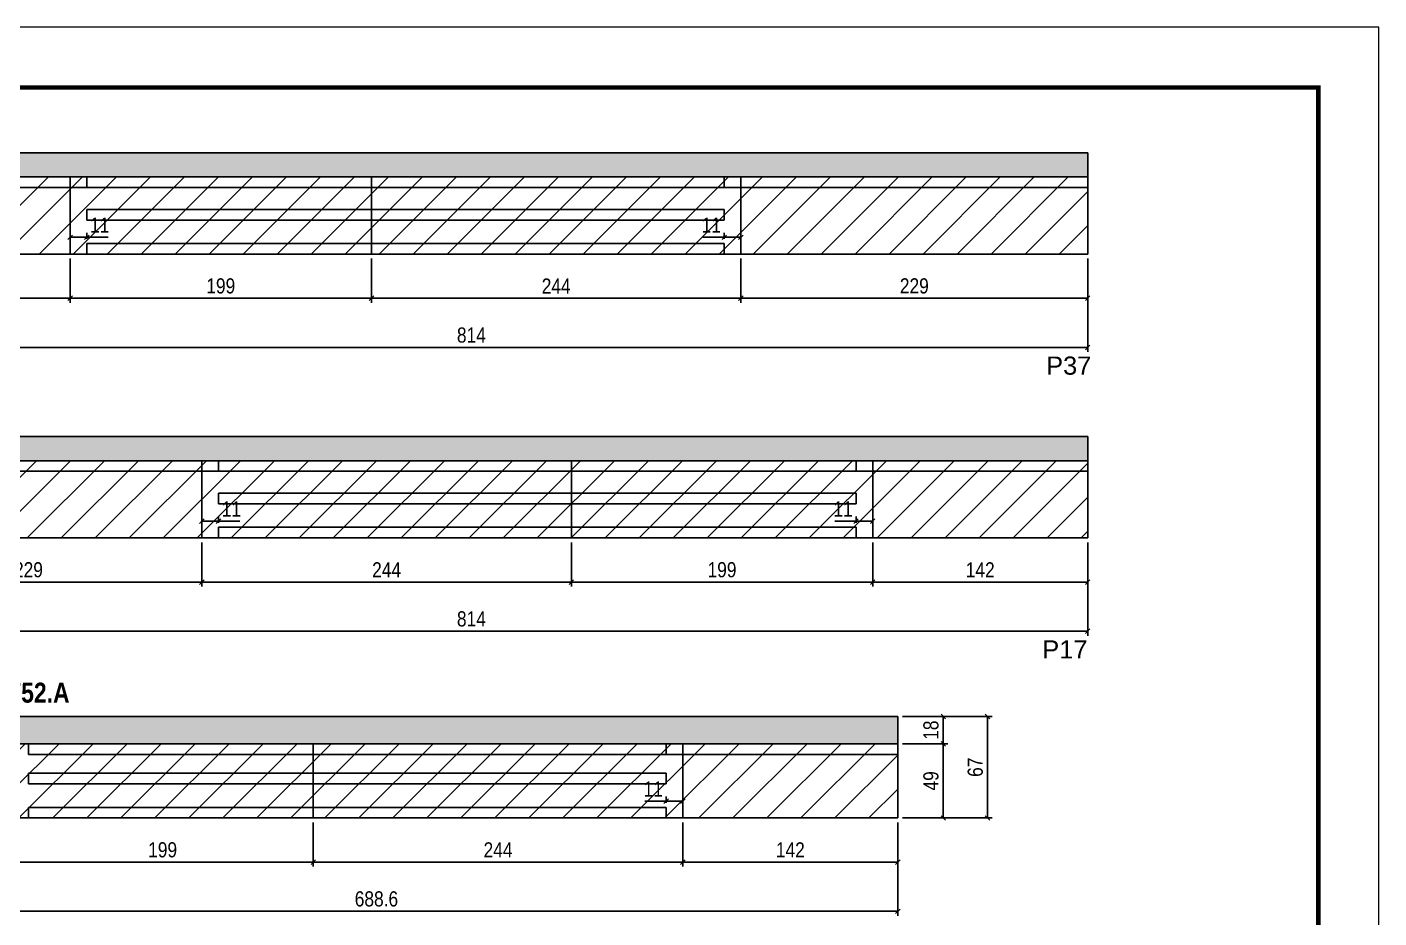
# Model space of a CAD drawing. Extents: x 3309 to 9563, y -2522 to 14608.
# Drawn here: x 5500 to 6393, y 9425 to 10014 of the extents above; entities that cross this region are included whole.
import ezdxf

# ---------------------------------------------------------------- set-up
doc = ezdxf.new("R2010")
doc.units = 0
doc.header["$PDMODE"] = 35
doc.header["$PDSIZE"] = -10
doc.linetypes.add('DASHED', pattern=[0.75, 0.5, -0.25])
for name, color, linetype in [('5', 5, 'Continuous'), ('COTA', 241, 'Continuous'), ('NOMENCLATURA', 7, 'Continuous'), ('Painéis', 200, 'Continuous'), ('SARR_2.2x7', 40, 'Continuous')]:
    doc.layers.add(name, color=color, linetype=linetype)
for name, color, linetype, lineweight in [('Folhas', 255, 'Continuous', 9), ('Hachura', 251, 'Continuous', 9), ('SARRAFO DE PRESSAO', 251, 'DASHED', 9)]:
    doc.layers.add(name, color=color, linetype=linetype, lineweight=lineweight)
doc.styles.add('COTA TECNICA', font='techl___.ttf', dxfattribs={"height": 10})
doc.styles.get("Standard").update_dxf_attribs({"font": 'arial.ttf'})
doc.styles.add('TECNICA', font='techb___.ttf', dxfattribs={"height": 10})
doc.dimstyles.new('PAINEL', dxfattribs={"dimtxt": 10, "dimasz": 3, "dimexe": 3, "dimexo": 3, "dimgap": 3, "dimtad": 1, "dimdec": 1, "dimzin": 12, "dimdsep": 46, "dimtxsty": 'COTA TECNICA', "dimblk1": 'OBLIQUE', "dimblk2": 'OBLIQUE', "dimsah": 1, "dimcen": 0.9, "dimclrd": 4, "dimclre": 4, "dimclrt": 240, "dimadec": 1, "dimazin": 3, "dimtfac": 1, "dimtdec": 1, "dimtmove": 0, "dimatfit": 3, "dimfxl": 1, "dimtolj": 1, "dimtzin": 12, "dimarcsym": 0})

# ---------------------------------------------------------------- blocks, each defined once
blk = doc.blocks.new('9999999999')
at = {"layer": 'Folhas'}
blk.add_lwpolyline([(98138.98, 34190.21), (99623.98, 34190.21), (99623.98, 35240.21), (98138.98, 35240.21)], close=True, dxfattribs=at)
at = {"layer": 'Folhas', "color": 30, "const_width": 3}
blk.add_lwpolyline([(98213.98, 34230.21), (99583.98, 34230.21), (99583.98, 35200.21), (98213.98, 35200.21)], close=True, dxfattribs=at)
blk = doc.blocks.new('_Oblique')
at = {"color": 0, "linetype": 'ByBlock', "lineweight": -2}
blk.add_line((-0.5, -0.5), (0.5, 0.5), dxfattribs=at)
blk = doc.blocks.new('*D2546')
at = {"layer": 'COTA', "color": 4, "lineweight": -2, "transparency": 16777216}
for p, q in [((5386.54, 9860.54), (5386.54, 9798.87)), ((6200.54, 9860.54), (6200.54, 9798.87)), ((6200.54, 9801.87), (5386.54, 9801.87))]:
    blk.add_line(p, q, dxfattribs=at)
at = {"layer": 'Defpoints', "color": 0, "transparency": 16777216}
for p in [(5386.54, 9863.54), (6200.54, 9863.54), (5386.54, 9801.87)]:
    blk.add_point(p, dxfattribs=at)
at = {"layer": 'COTA', "color": 4, "lineweight": -2, "transparency": 16777216, "xscale": 3, "yscale": 3, "zscale": 3, "rotation": 180}
blk.add_blockref('_Oblique', (5386.54, 9801.87), dxfattribs=at)
at = {"layer": 'COTA', "color": 4, "lineweight": -2, "transparency": 16777216, "xscale": 3, "yscale": 3, "zscale": 3}
blk.add_blockref('_Oblique', (6200.54, 9801.87), dxfattribs=at)
at = {"layer": 'COTA', "color": 240, "transparency": 16777216, "insert": (5793.54, 9809.97), "char_height": 10, "attachment_point": 5, "style": 'COTA TECNICA'}
blk.add_mtext('\\A1;814', dxfattribs=at)
blk = doc.blocks.new('*D2547')
at = {"layer": 'COTA', "color": 4, "lineweight": -2, "transparency": 16777216}
for p, q in [((5727.54, 9860.54), (5727.54, 9831.36)), ((5971.54, 9860.54), (5971.54, 9831.36)), ((5971.54, 9834.36), (5727.54, 9834.36))]:
    blk.add_line(p, q, dxfattribs=at)
at = {"layer": 'Defpoints', "color": 0, "transparency": 16777216}
for p in [(5727.54, 9863.54), (5971.54, 9863.54), (5727.54, 9834.36)]:
    blk.add_point(p, dxfattribs=at)
at = {"layer": 'COTA', "color": 4, "lineweight": -2, "transparency": 16777216, "xscale": 3, "yscale": 3, "zscale": 3, "rotation": 180}
blk.add_blockref('_Oblique', (5727.54, 9834.36), dxfattribs=at)
at = {"layer": 'COTA', "color": 4, "lineweight": -2, "transparency": 16777216, "xscale": 3, "yscale": 3, "zscale": 3}
blk.add_blockref('_Oblique', (5971.54, 9834.36), dxfattribs=at)
at = {"layer": 'COTA', "color": 240, "transparency": 16777216, "insert": (5849.54, 9842.43), "char_height": 10, "attachment_point": 5, "style": 'COTA TECNICA'}
blk.add_mtext('\\A1;244', dxfattribs=at)
blk = doc.blocks.new('*D2514')
at = {"layer": 'COTA', "color": 4, "lineweight": -2, "transparency": 16777216}
for p, q in [((5528.54, 9860.54), (5528.54, 9831.36)), ((5727.54, 9860.54), (5727.54, 9831.36)), ((5727.54, 9834.36), (5528.54, 9834.36))]:
    blk.add_line(p, q, dxfattribs=at)
at = {"layer": 'Defpoints', "color": 0, "transparency": 16777216}
for p in [(5528.54, 9863.54), (5727.54, 9863.54), (5528.54, 9834.36)]:
    blk.add_point(p, dxfattribs=at)
at = {"layer": 'COTA', "color": 4, "lineweight": -2, "transparency": 16777216, "xscale": 3, "yscale": 3, "zscale": 3, "rotation": 180}
blk.add_blockref('_Oblique', (5528.54, 9834.36), dxfattribs=at)
at = {"layer": 'COTA', "color": 4, "lineweight": -2, "transparency": 16777216, "xscale": 3, "yscale": 3, "zscale": 3}
blk.add_blockref('_Oblique', (5727.54, 9834.36), dxfattribs=at)
at = {"layer": 'COTA', "color": 240, "transparency": 16777216, "insert": (5628.04, 9842.45), "char_height": 10, "attachment_point": 5, "style": 'COTA TECNICA'}
blk.add_mtext('\\A1;199', dxfattribs=at)
blk = doc.blocks.new('*D2518')
at = {"layer": 'COTA', "color": 4, "lineweight": -2, "transparency": 16777216}
for p, q in [((5528.54, 9866.54), (5528.54, 9877.62)), ((5528.54, 9874.62), (5539.54, 9874.62)), ((5539.54, 9873.54), (5539.54, 9877.62)), ((5539.54, 9874.62), (5553.63, 9874.62))]:
    blk.add_line(p, q, dxfattribs=at)
at = {"layer": 'Defpoints', "color": 0, "transparency": 16777216}
for p in [(5539.54, 9874.62), (5539.54, 9870.54), (5528.54, 9863.54)]:
    blk.add_point(p, dxfattribs=at)
at = {"layer": 'COTA', "color": 4, "lineweight": -2, "transparency": 16777216, "xscale": 3, "yscale": 3, "zscale": 3, "rotation": 180}
blk.add_blockref('_Oblique', (5528.54, 9874.62), dxfattribs=at)
at = {"layer": 'COTA', "color": 4, "lineweight": -2, "transparency": 16777216, "xscale": 3, "yscale": 3, "zscale": 3}
blk.add_blockref('_Oblique', (5539.54, 9874.62), dxfattribs=at)
at = {"layer": 'COTA', "color": 240, "transparency": 16777216, "insert": (5548.08, 9882.68), "char_height": 10, "attachment_point": 5, "style": 'COTA TECNICA'}
blk.add_mtext('\\A1;11', dxfattribs=at)
blk = doc.blocks.new('*D2519')
at = {"layer": 'COTA', "color": 4, "lineweight": -2, "transparency": 16777216}
for p, q in [((5960.54, 9874.62), (5946.45, 9874.62)), ((5960.54, 9873.54), (5960.54, 9877.62)), ((5971.54, 9874.62), (5960.54, 9874.62)), ((5971.54, 9866.54), (5971.54, 9877.62))]:
    blk.add_line(p, q, dxfattribs=at)
at = {"layer": 'Defpoints', "color": 0, "transparency": 16777216}
for p in [(5960.54, 9874.62), (5960.54, 9870.54), (5971.54, 9863.54)]:
    blk.add_point(p, dxfattribs=at)
at = {"layer": 'COTA', "color": 4, "lineweight": -2, "transparency": 16777216, "xscale": 3, "yscale": 3, "zscale": 3, "rotation": 180}
blk.add_blockref('_Oblique', (5960.54, 9874.62), dxfattribs=at)
at = {"layer": 'COTA', "color": 4, "lineweight": -2, "transparency": 16777216, "xscale": 3, "yscale": 3, "zscale": 3}
blk.add_blockref('_Oblique', (5971.54, 9874.62), dxfattribs=at)
at = {"layer": 'COTA', "color": 240, "transparency": 16777216, "insert": (5951.99, 9882.68), "char_height": 10, "attachment_point": 5, "style": 'COTA TECNICA'}
blk.add_mtext('\\A1;11', dxfattribs=at)
blk = doc.blocks.new('*D2520')
at = {"layer": 'COTA', "color": 4, "lineweight": -2, "transparency": 16777216}
for p, q in [((5971.54, 9860.54), (5971.54, 9831.36)), ((6200.54, 9860.54), (6200.54, 9831.36)), ((5971.54, 9834.36), (6200.54, 9834.36))]:
    blk.add_line(p, q, dxfattribs=at)
at = {"layer": 'Defpoints', "color": 0, "transparency": 16777216}
for p in [(5971.54, 9863.54), (6200.54, 9863.54), (6200.54, 9834.36)]:
    blk.add_point(p, dxfattribs=at)
at = {"layer": 'COTA', "color": 4, "lineweight": -2, "transparency": 16777216, "xscale": 3, "yscale": 3, "zscale": 3, "rotation": 180}
blk.add_blockref('_Oblique', (5971.54, 9834.36), dxfattribs=at)
at = {"layer": 'COTA', "color": 4, "lineweight": -2, "transparency": 16777216, "xscale": 3, "yscale": 3, "zscale": 3}
blk.add_blockref('_Oblique', (6200.54, 9834.36), dxfattribs=at)
at = {"layer": 'COTA', "color": 240, "transparency": 16777216, "insert": (6086.04, 9842.45), "char_height": 10, "attachment_point": 5, "style": 'COTA TECNICA'}
blk.add_mtext('\\A1;229', dxfattribs=at)
blk = doc.blocks.new('*D2521')
at = {"layer": 'COTA', "color": 4, "lineweight": -2, "transparency": 16777216}
for p, q in [((5386.54, 9860.54), (5386.54, 9831.36)), ((5528.54, 9860.54), (5528.54, 9831.36)), ((5386.54, 9834.36), (5528.54, 9834.36))]:
    blk.add_line(p, q, dxfattribs=at)
at = {"layer": 'Defpoints', "color": 0, "transparency": 16777216}
for p in [(5386.54, 9863.54), (5528.54, 9863.54), (5528.54, 9834.36)]:
    blk.add_point(p, dxfattribs=at)
at = {"layer": 'COTA', "color": 4, "lineweight": -2, "transparency": 16777216, "xscale": 3, "yscale": 3, "zscale": 3, "rotation": 180}
blk.add_blockref('_Oblique', (5386.54, 9834.36), dxfattribs=at)
at = {"layer": 'COTA', "color": 4, "lineweight": -2, "transparency": 16777216, "xscale": 3, "yscale": 3, "zscale": 3}
blk.add_blockref('_Oblique', (5528.54, 9834.36), dxfattribs=at)
at = {"layer": 'COTA', "color": 240, "transparency": 16777216, "insert": (5457.54, 9842.43), "char_height": 10, "attachment_point": 5, "style": 'COTA TECNICA'}
blk.add_mtext('\\A1;142', dxfattribs=at)
blk = doc.blocks.new('*D2522')
at = {"layer": 'COTA', "color": 4, "lineweight": -2, "transparency": 16777216}
for p, q in [((5386.54, 9673.01), (5386.54, 9611.34)), ((6200.54, 9673.01), (6200.54, 9611.34)), ((5386.54, 9614.34), (6200.54, 9614.34))]:
    blk.add_line(p, q, dxfattribs=at)
at = {"layer": 'Defpoints', "color": 0, "transparency": 16777216}
for p in [(5386.54, 9676.01), (6200.54, 9676.01), (6200.54, 9614.34)]:
    blk.add_point(p, dxfattribs=at)
at = {"layer": 'COTA', "color": 4, "lineweight": -2, "transparency": 16777216, "xscale": 3, "yscale": 3, "zscale": 3, "rotation": 180}
blk.add_blockref('_Oblique', (5386.54, 9614.34), dxfattribs=at)
at = {"layer": 'COTA', "color": 4, "lineweight": -2, "transparency": 16777216, "xscale": 3, "yscale": 3, "zscale": 3}
blk.add_blockref('_Oblique', (6200.54, 9614.34), dxfattribs=at)
at = {"layer": 'COTA', "color": 240, "transparency": 16777216, "insert": (5793.54, 9622.44), "char_height": 10, "attachment_point": 5, "style": 'COTA TECNICA'}
blk.add_mtext('\\A1;814', dxfattribs=at)
blk = doc.blocks.new('*D2523')
at = {"layer": 'COTA', "color": 4, "lineweight": -2, "transparency": 16777216}
for p, q in [((5615.54, 9673.01), (5615.54, 9643.83)), ((5859.54, 9673.01), (5859.54, 9643.83)), ((5615.54, 9646.83), (5859.54, 9646.83))]:
    blk.add_line(p, q, dxfattribs=at)
at = {"layer": 'Defpoints', "color": 0, "transparency": 16777216}
for p in [(5615.54, 9676.01), (5859.54, 9676.01), (5859.54, 9646.83)]:
    blk.add_point(p, dxfattribs=at)
at = {"layer": 'COTA', "color": 4, "lineweight": -2, "transparency": 16777216, "xscale": 3, "yscale": 3, "zscale": 3, "rotation": 180}
blk.add_blockref('_Oblique', (5615.54, 9646.83), dxfattribs=at)
at = {"layer": 'COTA', "color": 4, "lineweight": -2, "transparency": 16777216, "xscale": 3, "yscale": 3, "zscale": 3}
blk.add_blockref('_Oblique', (5859.54, 9646.83), dxfattribs=at)
at = {"layer": 'COTA', "color": 240, "transparency": 16777216, "insert": (5737.54, 9654.91), "char_height": 10, "attachment_point": 5, "style": 'COTA TECNICA'}
blk.add_mtext('\\A1;244', dxfattribs=at)
blk = doc.blocks.new('*D2524')
at = {"layer": 'COTA', "color": 4, "lineweight": -2, "transparency": 16777216}
for p, q in [((5859.54, 9673.01), (5859.54, 9643.83)), ((6058.54, 9673.01), (6058.54, 9643.83)), ((5859.54, 9646.83), (6058.54, 9646.83))]:
    blk.add_line(p, q, dxfattribs=at)
at = {"layer": 'Defpoints', "color": 0, "transparency": 16777216}
for p in [(5859.54, 9676.01), (6058.54, 9676.01), (6058.54, 9646.83)]:
    blk.add_point(p, dxfattribs=at)
at = {"layer": 'COTA', "color": 4, "lineweight": -2, "transparency": 16777216, "xscale": 3, "yscale": 3, "zscale": 3, "rotation": 180}
blk.add_blockref('_Oblique', (5859.54, 9646.83), dxfattribs=at)
at = {"layer": 'COTA', "color": 4, "lineweight": -2, "transparency": 16777216, "xscale": 3, "yscale": 3, "zscale": 3}
blk.add_blockref('_Oblique', (6058.54, 9646.83), dxfattribs=at)
at = {"layer": 'COTA', "color": 240, "transparency": 16777216, "insert": (5959.04, 9654.92), "char_height": 10, "attachment_point": 5, "style": 'COTA TECNICA'}
blk.add_mtext('\\A1;199', dxfattribs=at)
blk = doc.blocks.new('*D2525')
at = {"layer": 'COTA', "color": 4, "lineweight": -2, "transparency": 16777216}
for p, q in [((6047.54, 9687.1), (6033.45, 9687.1)), ((6047.54, 9686.01), (6047.54, 9690.1)), ((6058.54, 9687.1), (6047.54, 9687.1)), ((6058.54, 9679.01), (6058.54, 9690.1))]:
    blk.add_line(p, q, dxfattribs=at)
at = {"layer": 'Defpoints', "color": 0, "transparency": 16777216}
for p in [(6047.54, 9687.1), (6047.54, 9683.01), (6058.54, 9676.01)]:
    blk.add_point(p, dxfattribs=at)
at = {"layer": 'COTA', "color": 4, "lineweight": -2, "transparency": 16777216, "xscale": 3, "yscale": 3, "zscale": 3, "rotation": 180}
blk.add_blockref('_Oblique', (6047.54, 9687.1), dxfattribs=at)
at = {"layer": 'COTA', "color": 4, "lineweight": -2, "transparency": 16777216, "xscale": 3, "yscale": 3, "zscale": 3}
blk.add_blockref('_Oblique', (6058.54, 9687.1), dxfattribs=at)
at = {"layer": 'COTA', "color": 240, "transparency": 16777216, "insert": (6038.99, 9695.15), "char_height": 10, "attachment_point": 5, "style": 'COTA TECNICA'}
blk.add_mtext('\\A1;11', dxfattribs=at)
blk = doc.blocks.new('*D2526')
at = {"layer": 'COTA', "color": 4, "lineweight": -2, "transparency": 16777216}
for p, q in [((5615.54, 9679.01), (5615.54, 9690.1)), ((5615.54, 9687.1), (5626.54, 9687.1)), ((5626.54, 9686.01), (5626.54, 9690.1)), ((5626.54, 9687.1), (5640.63, 9687.1))]:
    blk.add_line(p, q, dxfattribs=at)
at = {"layer": 'Defpoints', "color": 0, "transparency": 16777216}
for p in [(5626.54, 9687.1), (5626.54, 9683.01), (5615.54, 9676.01)]:
    blk.add_point(p, dxfattribs=at)
at = {"layer": 'COTA', "color": 4, "lineweight": -2, "transparency": 16777216, "xscale": 3, "yscale": 3, "zscale": 3, "rotation": 180}
blk.add_blockref('_Oblique', (5615.54, 9687.1), dxfattribs=at)
at = {"layer": 'COTA', "color": 4, "lineweight": -2, "transparency": 16777216, "xscale": 3, "yscale": 3, "zscale": 3}
blk.add_blockref('_Oblique', (5626.54, 9687.1), dxfattribs=at)
at = {"layer": 'COTA', "color": 240, "transparency": 16777216, "insert": (5635.08, 9695.15), "char_height": 10, "attachment_point": 5, "style": 'COTA TECNICA'}
blk.add_mtext('\\A1;11', dxfattribs=at)
blk = doc.blocks.new('*D2527')
at = {"layer": 'COTA', "color": 4, "lineweight": -2, "transparency": 16777216}
for p, q in [((5386.54, 9673.01), (5386.54, 9643.83)), ((5615.54, 9673.01), (5615.54, 9643.83)), ((5615.54, 9646.83), (5386.54, 9646.83))]:
    blk.add_line(p, q, dxfattribs=at)
at = {"layer": 'Defpoints', "color": 0, "transparency": 16777216}
for p in [(5386.54, 9676.01), (5615.54, 9676.01), (5386.54, 9646.83)]:
    blk.add_point(p, dxfattribs=at)
at = {"layer": 'COTA', "color": 4, "lineweight": -2, "transparency": 16777216, "xscale": 3, "yscale": 3, "zscale": 3, "rotation": 180}
blk.add_blockref('_Oblique', (5386.54, 9646.83), dxfattribs=at)
at = {"layer": 'COTA', "color": 4, "lineweight": -2, "transparency": 16777216, "xscale": 3, "yscale": 3, "zscale": 3}
blk.add_blockref('_Oblique', (5615.54, 9646.83), dxfattribs=at)
at = {"layer": 'COTA', "color": 240, "transparency": 16777216, "insert": (5501.04, 9654.92), "char_height": 10, "attachment_point": 5, "style": 'COTA TECNICA'}
blk.add_mtext('\\A1;229', dxfattribs=at)
blk = doc.blocks.new('*D2528')
at = {"layer": 'COTA', "color": 4, "lineweight": -2, "transparency": 16777216}
for p, q in [((6058.54, 9673.01), (6058.54, 9643.83)), ((6200.54, 9673.01), (6200.54, 9643.83)), ((6200.54, 9646.83), (6058.54, 9646.83))]:
    blk.add_line(p, q, dxfattribs=at)
at = {"layer": 'Defpoints', "color": 0, "transparency": 16777216}
for p in [(6058.54, 9676.01), (6200.54, 9676.01), (6058.54, 9646.83)]:
    blk.add_point(p, dxfattribs=at)
at = {"layer": 'COTA', "color": 4, "lineweight": -2, "transparency": 16777216, "xscale": 3, "yscale": 3, "zscale": 3, "rotation": 180}
blk.add_blockref('_Oblique', (6058.54, 9646.83), dxfattribs=at)
at = {"layer": 'COTA', "color": 4, "lineweight": -2, "transparency": 16777216, "xscale": 3, "yscale": 3, "zscale": 3}
blk.add_blockref('_Oblique', (6200.54, 9646.83), dxfattribs=at)
at = {"layer": 'COTA', "color": 240, "transparency": 16777216, "insert": (6129.54, 9654.91), "char_height": 10, "attachment_point": 5, "style": 'COTA TECNICA'}
blk.add_mtext('\\A1;142', dxfattribs=at)
blk = doc.blocks.new('*D2532')
at = {"layer": 'COTA', "color": 4, "lineweight": -2, "transparency": 16777216}
for p, q in [((5386.54, 9487.97), (5386.54, 9426.3)), ((6075.14, 9487.97), (6075.14, 9426.3)), ((6075.14, 9429.3), (5386.54, 9429.3))]:
    blk.add_line(p, q, dxfattribs=at)
at = {"layer": 'Defpoints', "color": 0, "transparency": 16777216}
for p in [(5386.54, 9490.97), (6075.14, 9490.97), (5386.54, 9429.3)]:
    blk.add_point(p, dxfattribs=at)
at = {"layer": 'COTA', "color": 4, "lineweight": -2, "transparency": 16777216, "xscale": 3, "yscale": 3, "zscale": 3, "rotation": 180}
blk.add_blockref('_Oblique', (5386.54, 9429.3), dxfattribs=at)
at = {"layer": 'COTA', "color": 4, "lineweight": -2, "transparency": 16777216, "xscale": 3, "yscale": 3, "zscale": 3}
blk.add_blockref('_Oblique', (6075.14, 9429.3), dxfattribs=at)
at = {"layer": 'COTA', "color": 240, "transparency": 16777216, "insert": (5730.84, 9437.43), "char_height": 10, "attachment_point": 5, "style": 'COTA TECNICA'}
blk.add_mtext('\\A1;688.6', dxfattribs=at)
blk = doc.blocks.new('*D2533')
at = {"layer": 'COTA', "color": 4, "lineweight": -2, "transparency": 16777216}
for p, q in [((5689.14, 9487.97), (5689.14, 9458.79)), ((5933.14, 9487.97), (5933.14, 9458.79)), ((5933.14, 9461.79), (5689.14, 9461.79))]:
    blk.add_line(p, q, dxfattribs=at)
at = {"layer": 'Defpoints', "color": 0, "transparency": 16777216}
for p in [(5689.14, 9490.97), (5933.14, 9490.97), (5689.14, 9461.79)]:
    blk.add_point(p, dxfattribs=at)
at = {"layer": 'COTA', "color": 4, "lineweight": -2, "transparency": 16777216, "xscale": 3, "yscale": 3, "zscale": 3, "rotation": 180}
blk.add_blockref('_Oblique', (5689.14, 9461.79), dxfattribs=at)
at = {"layer": 'COTA', "color": 4, "lineweight": -2, "transparency": 16777216, "xscale": 3, "yscale": 3, "zscale": 3}
blk.add_blockref('_Oblique', (5933.14, 9461.79), dxfattribs=at)
at = {"layer": 'COTA', "color": 240, "transparency": 16777216, "insert": (5811.14, 9469.86), "char_height": 10, "attachment_point": 5, "style": 'COTA TECNICA'}
blk.add_mtext('\\A1;244', dxfattribs=at)
blk = doc.blocks.new('*D2534')
at = {"layer": 'COTA', "color": 4, "lineweight": -2, "transparency": 16777216}
for p, q in [((5490.14, 9487.97), (5490.14, 9458.79)), ((5689.14, 9487.97), (5689.14, 9458.79)), ((5689.14, 9461.79), (5490.14, 9461.79))]:
    blk.add_line(p, q, dxfattribs=at)
at = {"layer": 'Defpoints', "color": 0, "transparency": 16777216}
for p in [(5490.14, 9490.97), (5689.14, 9490.97), (5490.14, 9461.79)]:
    blk.add_point(p, dxfattribs=at)
at = {"layer": 'COTA', "color": 4, "lineweight": -2, "transparency": 16777216, "xscale": 3, "yscale": 3, "zscale": 3, "rotation": 180}
blk.add_blockref('_Oblique', (5490.14, 9461.79), dxfattribs=at)
at = {"layer": 'COTA', "color": 4, "lineweight": -2, "transparency": 16777216, "xscale": 3, "yscale": 3, "zscale": 3}
blk.add_blockref('_Oblique', (5689.14, 9461.79), dxfattribs=at)
at = {"layer": 'COTA', "color": 240, "transparency": 16777216, "insert": (5589.64, 9469.88), "char_height": 10, "attachment_point": 5, "style": 'COTA TECNICA'}
blk.add_mtext('\\A1;199', dxfattribs=at)
blk = doc.blocks.new('*D2538')
at = {"layer": 'COTA', "color": 4, "lineweight": -2, "transparency": 16777216}
for p, q in [((5922.14, 9502.05), (5908.05, 9502.05)), ((5922.14, 9500.97), (5922.14, 9505.05)), ((5933.14, 9502.05), (5922.14, 9502.05)), ((5933.14, 9493.97), (5933.14, 9505.05))]:
    blk.add_line(p, q, dxfattribs=at)
at = {"layer": 'Defpoints', "color": 0, "transparency": 16777216}
for p in [(5922.14, 9502.05), (5922.14, 9497.97), (5933.14, 9490.97)]:
    blk.add_point(p, dxfattribs=at)
at = {"layer": 'COTA', "color": 4, "lineweight": -2, "transparency": 16777216, "xscale": 3, "yscale": 3, "zscale": 3, "rotation": 180}
blk.add_blockref('_Oblique', (5922.14, 9502.05), dxfattribs=at)
at = {"layer": 'COTA', "color": 4, "lineweight": -2, "transparency": 16777216, "xscale": 3, "yscale": 3, "zscale": 3}
blk.add_blockref('_Oblique', (5933.14, 9502.05), dxfattribs=at)
at = {"layer": 'COTA', "color": 240, "transparency": 16777216, "insert": (5913.59, 9510.11), "char_height": 10, "attachment_point": 5, "style": 'COTA TECNICA'}
blk.add_mtext('\\A1;11', dxfattribs=at)
blk = doc.blocks.new('*D2539')
at = {"layer": 'COTA', "color": 4, "lineweight": -2, "transparency": 16777216}
for p, q in [((5933.14, 9487.97), (5933.14, 9458.79)), ((6075.14, 9487.97), (6075.14, 9458.79)), ((5933.14, 9461.79), (6075.14, 9461.79))]:
    blk.add_line(p, q, dxfattribs=at)
at = {"layer": 'Defpoints', "color": 0, "transparency": 16777216}
for p in [(5933.14, 9490.97), (6075.14, 9490.97), (6075.14, 9461.79)]:
    blk.add_point(p, dxfattribs=at)
at = {"layer": 'COTA', "color": 4, "lineweight": -2, "transparency": 16777216, "xscale": 3, "yscale": 3, "zscale": 3, "rotation": 180}
blk.add_blockref('_Oblique', (5933.14, 9461.79), dxfattribs=at)
at = {"layer": 'COTA', "color": 4, "lineweight": -2, "transparency": 16777216, "xscale": 3, "yscale": 3, "zscale": 3}
blk.add_blockref('_Oblique', (6075.14, 9461.79), dxfattribs=at)
at = {"layer": 'COTA', "color": 240, "transparency": 16777216, "insert": (6004.14, 9469.86), "char_height": 10, "attachment_point": 5, "style": 'COTA TECNICA'}
blk.add_mtext('\\A1;142', dxfattribs=at)
blk = doc.blocks.new('*D5298')
at = {"layer": 'COTA', "color": 4, "lineweight": -2, "transparency": 16777216}
for p, q in [((6078.14, 9539.97), (6108.16, 9539.97)), ((6105.16, 9539.97), (6105.16, 9490.97)), ((6078.14, 9490.97), (6108.16, 9490.97))]:
    blk.add_line(p, q, dxfattribs=at)
at = {"layer": 'Defpoints', "color": 0, "transparency": 16777216}
for p in [(6075.14, 9539.97), (6075.14, 9490.97), (6105.16, 9490.97)]:
    blk.add_point(p, dxfattribs=at)
at = {"layer": 'COTA', "color": 4, "lineweight": -2, "transparency": 16777216, "xscale": 3, "yscale": 3, "zscale": 3}
for p, rotation in [((6105.16, 9539.97), 90), ((6105.16, 9490.97), 270)]:
    blk.add_blockref('_Oblique', p, dxfattribs=dict(at, rotation=rotation))
at = {"layer": 'COTA', "color": 240, "transparency": 16777216, "insert": (6097.06, 9515.47), "char_height": 10, "attachment_point": 5, "rotation": 90, "style": 'COTA TECNICA'}
blk.add_mtext('\\A1;49', dxfattribs=at)
blk = doc.blocks.new('*D5299')
at = {"layer": 'COTA', "color": 4, "lineweight": -2, "transparency": 16777216}
for p, q in [((6078.14, 9557.97), (6108.16, 9557.97)), ((6105.16, 9539.97), (6105.16, 9557.97)), ((6078.14, 9539.97), (6108.16, 9539.97))]:
    blk.add_line(p, q, dxfattribs=at)
at = {"layer": 'Defpoints', "color": 0, "transparency": 16777216}
for p in [(6075.14, 9557.97), (6105.16, 9557.97), (6075.14, 9539.97)]:
    blk.add_point(p, dxfattribs=at)
at = {"layer": 'COTA', "color": 4, "lineweight": -2, "transparency": 16777216, "xscale": 3, "yscale": 3, "zscale": 3}
for p, rotation in [((6105.16, 9557.97), 90), ((6105.16, 9539.97), 270)]:
    blk.add_blockref('_Oblique', p, dxfattribs=dict(at, rotation=rotation))
at = {"layer": 'COTA', "color": 240, "transparency": 16777216, "insert": (6097.06, 9548.97), "char_height": 10, "attachment_point": 5, "rotation": 90, "style": 'COTA TECNICA'}
blk.add_mtext('\\A1;18', dxfattribs=at)
blk = doc.blocks.new('*D5300')
at = {"layer": 'COTA', "color": 4, "lineweight": -2, "transparency": 16777216}
for p, q in [((6078.14, 9557.97), (6137.43, 9557.97)), ((6134.43, 9490.97), (6134.43, 9557.97)), ((6078.14, 9490.97), (6137.43, 9490.97))]:
    blk.add_line(p, q, dxfattribs=at)
at = {"layer": 'Defpoints', "color": 0, "transparency": 16777216}
for p in [(6075.14, 9557.97), (6134.43, 9557.97), (6075.14, 9490.97)]:
    blk.add_point(p, dxfattribs=at)
at = {"layer": 'COTA', "color": 4, "lineweight": -2, "transparency": 16777216, "xscale": 3, "yscale": 3, "zscale": 3}
for p, rotation in [((6134.43, 9557.97), 90), ((6134.43, 9490.97), 270)]:
    blk.add_blockref('_Oblique', p, dxfattribs=dict(at, rotation=rotation))
at = {"layer": 'COTA', "color": 240, "transparency": 16777216, "insert": (6126.33, 9524.47), "char_height": 10, "attachment_point": 5, "rotation": 90, "style": 'COTA TECNICA'}
blk.add_mtext('\\A1;67', dxfattribs=at)

msp = doc.modelspace()

# ---------------------------------------------------------------- hatches: boundary and pattern name
at = {"layer": 'COTA'}
h = msp.add_hatch(dxfattribs=at)
h.set_pattern_fill('AR-CONC', color=256, scale=0.03)
h.set_pattern_definition([(50, (-1415.39, -939.124), (5.46554, -0.4781726), [0.5715, -6.2865]), (355, (-1415.39, -939.124), (-1.0573026, 5.7317054), [0.4572, -5.0292175]), (100.451445, (-1414.9344, -939.1637), (4.4082374, 5.2535326), [0.4857003, -5.3427073]), (46.1842, (-1415.39, -937.6), (8.1323712, -1.26127), [0.85725, -9.42975]), (96.63556, (-1414.712, -937.705), (7.122124, 7.4227837), [0.7285507, -8.014068]), (351.18415, (-1415.39, -937.6), (7.122124, 7.422784), [0.685799, -7.543792]), (21, (-1414.628, -937.981), (4.5484317, -3.067956), [0.5715, -6.2865]), (326, (-1414.628, -937.981), (1.8540609, 5.525639), [0.4572, -5.0292]), (71.451445, (-1414.249, -938.2365), (6.4024926, 2.457683), [0.4857003, -5.3426981]), (37.5, (-1415.3899, -939.1238), (0.0926581, 2.53665117), [0, -4.96824, 0, -5.1054, 0, -5.04825]), (7.5, (-1415.39, -939.1238), (2.0045899, 3.00541724), [0, -2.91084, 0, -4.85394, 0, -1.92405]), (327.5, (-1417.0892, -939.1238), (4.06771786, -0.17186232), [0, -1.905, 0, -5.9436, 0, -7.8867]), (317.5, (-1417.851, -939.124), (4.4438754, 0.7627947), [0, -2.4765, 0, -3.94716, 0, -5.6007])])
h.paths.add_polyline_path([(6200.54, 9914.54), (6200.54, 9930.54), (5386.54, 9930.54), (5386.54, 9914.54)])
h = msp.add_hatch(dxfattribs=at)
h.set_pattern_fill('AR-CONC', color=256, scale=0.03)
h.set_pattern_definition([(50, (-1415.39, -1126.65), (5.46554, -0.4781726), [0.5715, -6.2865]), (355, (-1415.39, -1126.65), (-1.0573026, 5.7317054), [0.4572, -5.0292175]), (100.451445, (-1414.9344, -1126.69), (4.4082374, 5.2535326), [0.4857003, -5.3427073]), (46.1842, (-1415.39, -1125.126), (8.1323712, -1.26127), [0.85725, -9.42975]), (96.63556, (-1414.712, -1125.231), (7.122124, 7.4227837), [0.7285507, -8.014068]), (351.18415, (-1415.39, -1125.126), (7.122124, 7.422784), [0.685799, -7.543792]), (21, (-1414.628, -1125.507), (4.5484317, -3.067956), [0.5715, -6.2865]), (326, (-1414.628, -1125.507), (1.8540609, 5.525639), [0.4572, -5.0292]), (71.451445, (-1414.249, -1125.763), (6.4024926, 2.457683), [0.4857003, -5.3426981]), (37.5, (-1415.3899, -1126.6501), (0.0926581, 2.53665117), [0, -4.96824, 0, -5.1054, 0, -5.04825]), (7.5, (-1415.39, -1126.65), (2.0045899, 3.00541724), [0, -2.91084, 0, -4.85394, 0, -1.92405]), (327.5, (-1417.0892, -1126.65), (4.06771786, -0.17186232), [0, -1.905, 0, -5.9436, 0, -7.8867]), (317.5, (-1417.851, -1126.65), (4.4438754, 0.7627947), [0, -2.4765, 0, -3.94716, 0, -5.6007])])
h.paths.add_polyline_path([(6200.54, 9727.01), (6200.54, 9743.01), (5386.54, 9743.01), (5386.54, 9727.01)])
h = msp.add_hatch(dxfattribs=at)
h.set_pattern_fill('AR-CONC', color=256, scale=0.03)
h.paths.add_polyline_path([(6075.14, 9557.97), (5386.54, 9557.97), (5386.54, 9503.97), (5408.54, 9503.97), (5408.54, 9539.97), (6075.14, 9539.97)])
at = {"layer": 'Hachura', "linetype": 'ByBlock'}
h = msp.add_hatch(dxfattribs=at)
h.set_pattern_fill('ANSI31', color=256, scale=5)
h.paths.add_polyline_path([(5528.54, 9914.54), (5386.54, 9914.54), (5386.54, 9863.54), (5528.54, 9863.54)])
h.paths.add_polyline_path([(5727.54, 9914.54), (5528.54, 9914.54), (5528.54, 9863.54), (5727.54, 9863.54)])
h.paths.add_polyline_path([(5971.54, 9914.54), (5727.54, 9914.54), (5727.54, 9863.54), (5971.54, 9863.54)])
h.paths.add_polyline_path([(6200.54, 9914.54), (5971.54, 9914.54), (5971.54, 9863.54), (6200.54, 9863.54)])
h.paths.add_polyline_path([(6200.54, 9727.01), (6058.54, 9727.01), (6058.54, 9676.01), (6200.54, 9676.01)])
h.paths.add_polyline_path([(6058.54, 9727.01), (5859.54, 9727.01), (5859.54, 9676.01), (6058.54, 9676.01)])
h.paths.add_polyline_path([(5859.54, 9727.01), (5615.54, 9727.01), (5615.54, 9676.01), (5859.54, 9676.01)])
h.paths.add_polyline_path([(5615.54, 9727.01), (5386.54, 9727.01), (5386.54, 9676.01), (5615.54, 9676.01)])
h.paths.add_polyline_path([(5689.14, 9539.97), (5490.14, 9539.97), (5490.14, 9490.97), (5689.14, 9490.97)])
h.paths.add_polyline_path([(5933.14, 9539.97), (5689.14, 9539.97), (5689.14, 9490.97), (5933.14, 9490.97)])
h.paths.add_polyline_path([(6075.14, 9539.97), (5933.14, 9539.97), (5933.14, 9490.97), (6075.14, 9490.97)])
h.paths.add_polyline_path([(5971.54, 9354.92), (5772.54, 9354.92), (5772.54, 9305.92), (5971.54, 9305.92)])
h.paths.add_polyline_path([(5772.54, 9354.92), (5528.54, 9354.92), (5528.54, 9305.92), (5772.54, 9305.92)])
h.paths.add_polyline_path([(5528.54, 9354.92), (5386.54, 9354.92), (5386.54, 9305.92), (5528.54, 9305.92)])

# ---------------------------------------------------------------- linework, layer by layer
at = {"layer": 'COTA'}
for p, q in [((5386.54, 9930.54), (6200.54, 9930.54)), ((6200.54, 9930.54), (6200.54, 9914.54)), ((5539.54, 9914.54), (5539.54, 9907.54)), ((5539.54, 9893.04), (5539.54, 9886.04)), ((5539.54, 9870.54), (5539.54, 9863.54)), ((6200.54, 9743.01), (5386.54, 9743.01)), ((6200.54, 9727.01), (6200.54, 9743.01)), ((6047.54, 9727.01), (6047.54, 9720.01)), ((6047.54, 9705.51), (6047.54, 9698.51)), ((6047.54, 9683.01), (6047.54, 9676.01)), ((5386.54, 9557.97), (6075.14, 9557.97)), ((6075.14, 9557.97), (6075.14, 9539.97)), ((5501.14, 9539.97), (5501.14, 9532.97)), ((5501.14, 9520.47), (5501.14, 9513.47)), ((5501.14, 9497.97), (5501.14, 9490.97))]:
    msp.add_line(p, q, dxfattribs=at)
at = {"layer": 'Painéis', "linetype": 'ByBlock'}
for p, q in [((5386.54, 9914.54), (6200.54, 9914.54)), ((5528.54, 9863.54), (5528.54, 9914.54)), ((5727.54, 9914.54), (5727.54, 9863.54)), ((5971.54, 9914.54), (5971.54, 9863.54)), ((6200.54, 9914.54), (6200.54, 9863.54)), ((6200.54, 9863.54), (5386.54, 9863.54)), ((6200.54, 9727.01), (5386.54, 9727.01)), ((5615.54, 9727.01), (5615.54, 9676.01)), ((5859.54, 9727.01), (5859.54, 9676.01)), ((6058.54, 9676.01), (6058.54, 9727.01)), ((6200.54, 9676.01), (6200.54, 9727.01)), ((5386.54, 9676.01), (6200.54, 9676.01)), ((5408.54, 9539.97), (6075.14, 9539.97)), ((5689.14, 9539.97), (5689.14, 9490.97)), ((5933.14, 9539.97), (5933.14, 9490.97)), ((6075.14, 9539.97), (6075.14, 9490.97)), ((6075.14, 9490.97), (5386.54, 9490.97))]:
    msp.add_line(p, q, dxfattribs=at)
at = {"layer": 'SARR_2.2x7', "linetype": 'Continuous'}
for p, q in [((5960.54, 9907.54), (5960.54, 9914.54)), ((5528.54, 9907.54), (5386.54, 9907.54)), ((5539.54, 9907.54), (5528.54, 9907.54)), ((5727.54, 9907.54), (5539.54, 9907.54)), ((5960.54, 9907.54), (5727.54, 9907.54)), ((5960.54, 9907.54), (5971.54, 9907.54)), ((5971.54, 9907.54), (6200.54, 9907.54)), ((5727.54, 9893.04), (5539.54, 9893.04)), ((5960.54, 9893.04), (5727.54, 9893.04)), ((5960.54, 9886.04), (5960.54, 9893.04)), ((5727.54, 9886.04), (5539.54, 9886.04)), ((5960.54, 9886.04), (5727.54, 9886.04)), ((5727.54, 9870.54), (5539.54, 9870.54)), ((5960.54, 9870.54), (5727.54, 9870.54)), ((5960.54, 9863.54), (5960.54, 9870.54)), ((5626.54, 9720.01), (5626.54, 9727.01)), ((5615.54, 9720.01), (5386.54, 9720.01)), ((5626.54, 9720.01), (5615.54, 9720.01)), ((5626.54, 9720.01), (5859.54, 9720.01)), ((5859.54, 9720.01), (6047.54, 9720.01)), ((6047.54, 9720.01), (6058.54, 9720.01)), ((6058.54, 9720.01), (6200.54, 9720.01)), ((5626.54, 9698.51), (5626.54, 9705.51)), ((5626.54, 9705.51), (5859.54, 9705.51)), ((5859.54, 9705.51), (6047.54, 9705.51)), ((5626.54, 9698.51), (5859.54, 9698.51)), ((5859.54, 9698.51), (6047.54, 9698.51)), ((5626.54, 9676.01), (5626.54, 9683.01)), ((5626.54, 9683.01), (5859.54, 9683.01)), ((5859.54, 9683.01), (6047.54, 9683.01)), ((5922.14, 9532.97), (5922.14, 9539.97)), ((5689.14, 9532.97), (5501.14, 9532.97)), ((5922.14, 9532.97), (5689.14, 9532.97)), ((5922.14, 9532.97), (5933.14, 9532.97)), ((5933.14, 9532.97), (6075.14, 9532.97)), ((5689.14, 9520.47), (5501.14, 9520.47)), ((5922.14, 9520.47), (5689.14, 9520.47)), ((5922.14, 9513.47), (5922.14, 9520.47)), ((5689.14, 9513.47), (5501.14, 9513.47)), ((5922.14, 9513.47), (5689.14, 9513.47)), ((5689.14, 9497.97), (5501.14, 9497.97)), ((5922.14, 9497.97), (5689.14, 9497.97)), ((5922.14, 9490.97), (5922.14, 9497.97))]:
    msp.add_line(p, q, dxfattribs=at)

# ---------------------------------------------------------------- block references
at = {"layer": 'SARRAFO DE PRESSAO', "color": 6, "linetype": 'ByBlock'}
msp.add_blockref('9999999999', (-93231.11, -25226.65), dxfattribs=at)

# ---------------------------------------------------------------- texts
at = {"layer": '5', "linetype": 'Continuous'}
for s, rotation, p in [('P37', 0.00004, (6173.09, 9783.86)), ('P17', 359.99996, (6170.56, 9596.33))]:
    msp.add_text(s, height=12, rotation=rotation, dxfattribs=at).set_placement(p)
at = {"layer": 'NOMENCLATURA', "style": 'TECNICA'}
msp.add_text('V749.B - V752.A', height=13.2, dxfattribs=at).set_placement((5413.89, 9567.15))

# ---------------------------------------------------------------- dimensions: what is measured, and where the dimension line sits
at = {"layer": 'COTA'}
for base, p1, p2, picture, middle in [((5539.54, 9874.62), (5528.54, 9863.54), (5539.54, 9870.54), '*D2518', (5548.08, 9882.68)), ((5960.54, 9874.62), (5971.54, 9863.54), (5960.54, 9870.54), '*D2519', (5951.99, 9882.68)), ((5386.54, 9801.87), (6200.54, 9863.54), (5386.54, 9863.54), '*D2546', (5793.54, 9809.97)), ((5528.54, 9834.36), (5386.54, 9863.54), (5528.54, 9863.54), '*D2521', (5457.54, 9842.43)), ((6200.54, 9834.36), (5971.54, 9863.54), (6200.54, 9863.54), '*D2520', (6086.04, 9842.45)), ((5922.14, 9502.05), (5933.14, 9490.97), (5922.14, 9497.97), '*D2538', (5913.59, 9510.11)), ((5386.54, 9429.3), (6075.14, 9490.97), (5386.54, 9490.97), '*D2532', (5730.84, 9437.43)), ((6075.14, 9461.79), (5933.14, 9490.97), (6075.14, 9490.97), '*D2539', (6004.14, 9469.86))]:
    dim = msp.add_linear_dim(base=base, p1=p1, p2=p2, dimstyle='PAINEL', dxfattribs=at)
    dim.commit()
    dim.dimension.update_dxf_attribs({"geometry": picture, "text_midpoint": middle})
for base, p1, p2, angle, picture, middle in [((5528.54, 9834.36), (5727.54, 9863.54), (5528.54, 9863.54), 180, '*D2514', (5628.04, 9842.45)), ((6058.54, 9646.83), (5859.54, 9676.01), (6058.54, 9676.01), 0, '*D2524', (5959.04, 9654.92)), ((5490.14, 9461.79), (5689.14, 9490.97), (5490.14, 9490.97), 180, '*D2534', (5589.64, 9469.88))]:
    dim = msp.add_linear_dim(base=base, p1=p1, p2=p2, angle=angle, dimstyle='PAINEL', override={"dimtmove": 1}, dxfattribs=at)
    dim.commit()
    dim.dimension.update_dxf_attribs({"geometry": picture, "text_midpoint": middle})
for base, p1, p2, angle, picture, middle in [((5727.54, 9834.36), (5971.54, 9863.54), (5727.54, 9863.54), 180, '*D2547', (5849.54, 9842.43)), ((5626.54, 9687.1), (5615.54, 9676.01), (5626.54, 9683.01), 180, '*D2526', (5635.08, 9695.15)), ((6047.54, 9687.1), (6058.54, 9676.01), (6047.54, 9683.01), 180, '*D2525', (6038.99, 9695.15)), ((6200.54, 9614.34), (5386.54, 9676.01), (6200.54, 9676.01), 180, '*D2522', (5793.54, 9622.44)), ((5386.54, 9646.83), (5615.54, 9676.01), (5386.54, 9676.01), 180, '*D2527', (5501.04, 9654.92)), ((5859.54, 9646.83), (5615.54, 9676.01), (5859.54, 9676.01), 0, '*D2523', (5737.54, 9654.91)), ((6058.54, 9646.83), (6200.54, 9676.01), (6058.54, 9676.01), 180, '*D2528', (6129.54, 9654.91)), ((6105.16, 9557.97), (6075.14, 9539.97), (6075.14, 9557.97), 90, '*D5299', (6097.06, 9548.97)), ((6134.43, 9557.97), (6075.14, 9490.97), (6075.14, 9557.97), 90, '*D5300', (6126.33, 9524.47)), ((6105.16, 9490.97), (6075.14, 9539.97), (6075.14, 9490.97), 90, '*D5298', (6097.06, 9515.47)), ((5689.14, 9461.79), (5933.14, 9490.97), (5689.14, 9490.97), 180, '*D2533', (5811.14, 9469.86))]:
    dim = msp.add_linear_dim(base=base, p1=p1, p2=p2, angle=angle, dimstyle='PAINEL', dxfattribs=at)
    dim.commit()
    dim.dimension.update_dxf_attribs({"geometry": picture, "text_midpoint": middle})

doc.saveas('drawing.dxf')
